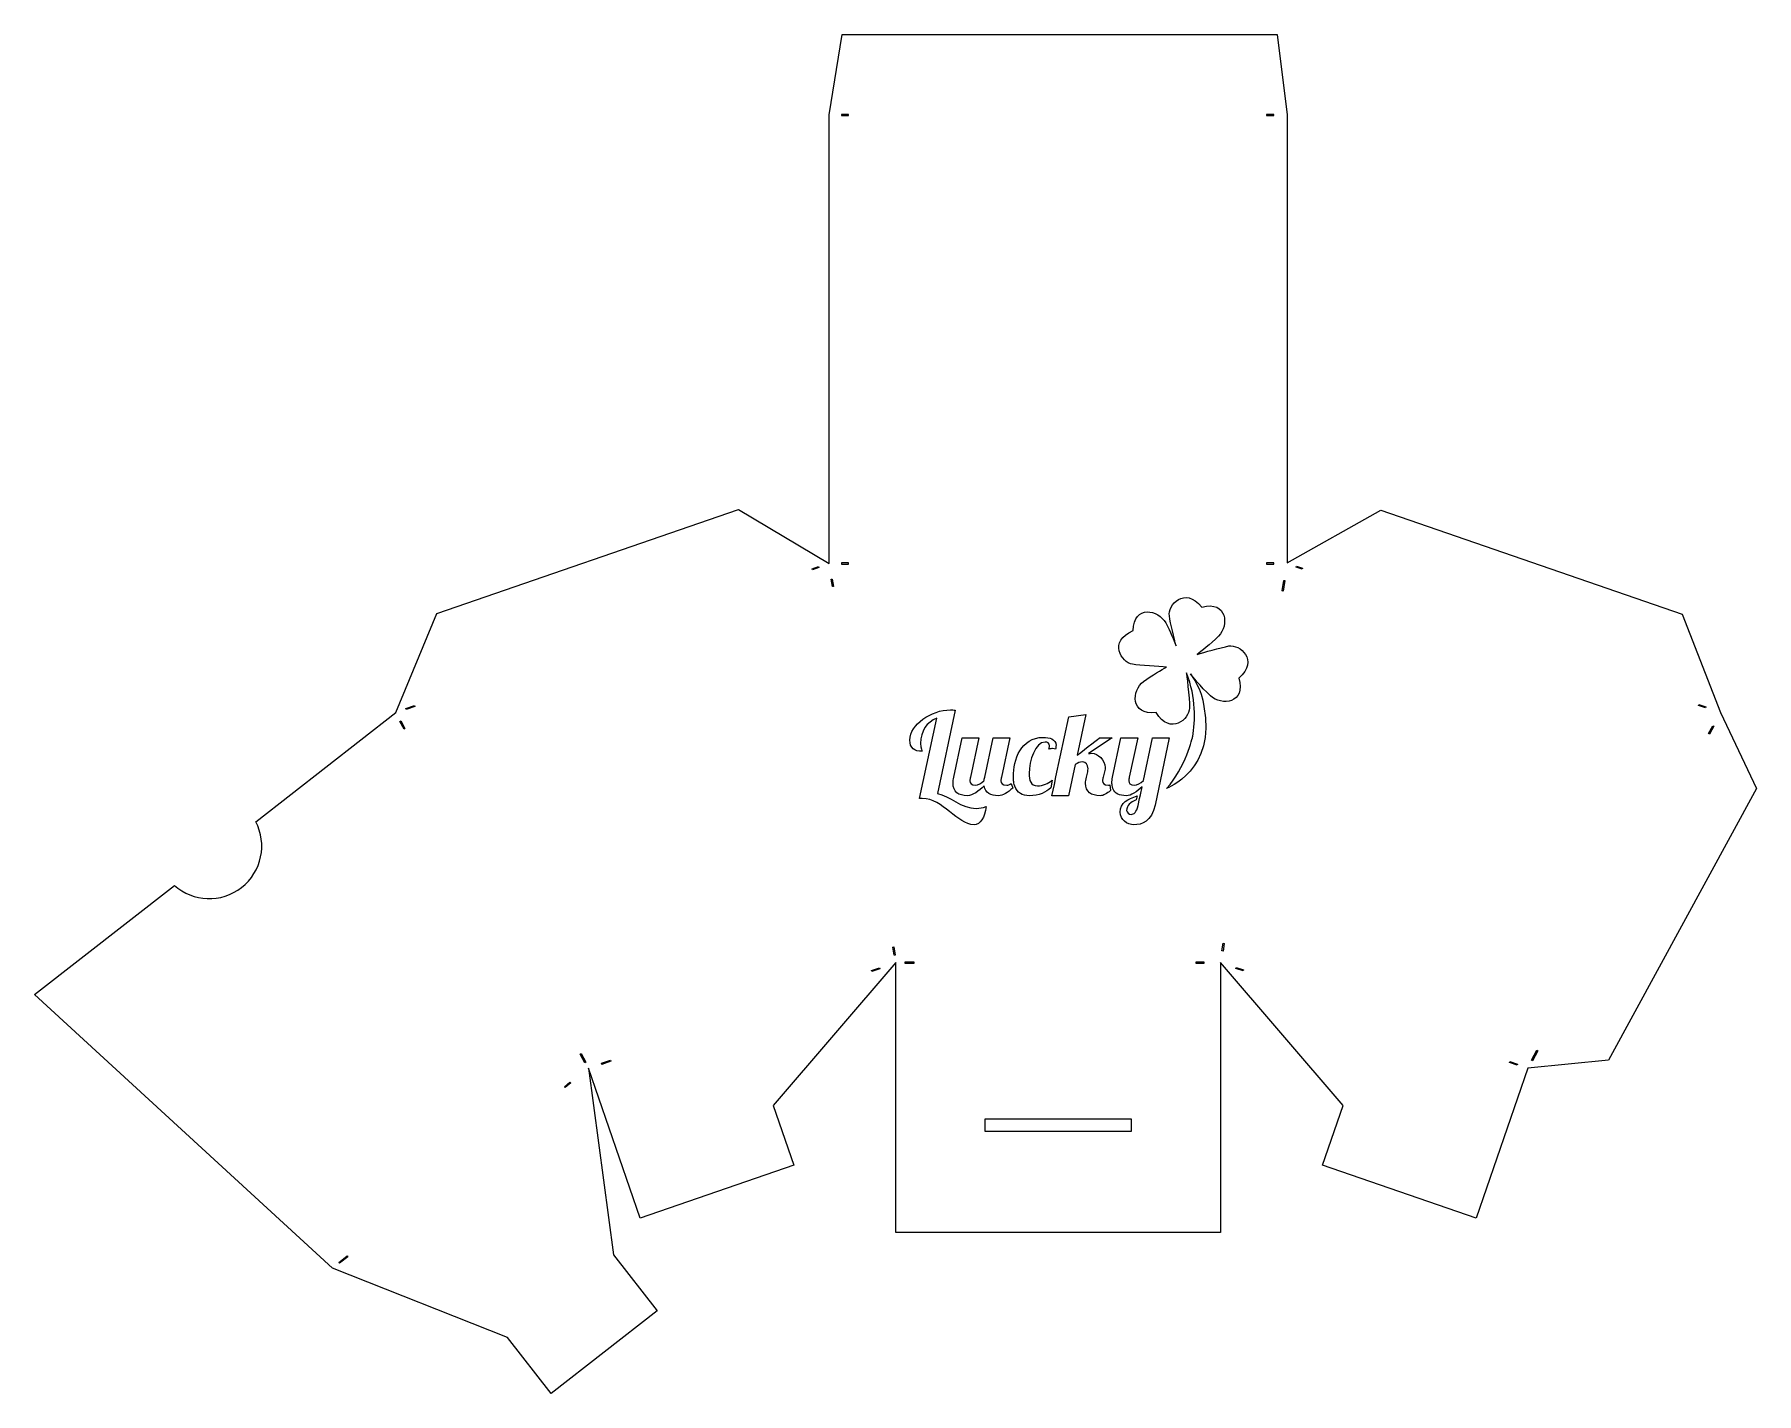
# Model space of a CAD drawing. Header units: centimetres. Extents: x -9.4 to 9.4, y -7.4 to 7.4.
import ezdxf

# ---------------------------------------------------------------- set-up
doc = ezdxf.new("R2010")
doc.units = ezdxf.units.CM
doc.header["$MEASUREMENT"] = 0
doc.layers.add('Layer 1', color=7, linetype='Continuous')

msp = doc.modelspace()

# ---------------------------------------------------------------- linework, layer by layer
at = {"layer": 'Layer 1', "color": 2}
for points in [[(-0.57766, 6.56125), (-0.50184, 6.56125), (-0.50184, 6.57291), (-0.57766, 6.57291), (-0.57766, 6.56125)], [(4.07543, 6.56127), (4.15711, 6.56127), (4.15711, 6.57291), (4.07543, 6.57291), (4.07543, 6.56127)], [(-0.57766, 1.65026), (-0.50184, 1.65026), (-0.50184, 1.66192), (-0.57766, 1.66192), (-0.57766, 1.65026)], [(4.07543, 1.65029), (4.15711, 1.65029), (4.15711, 1.66193), (4.07543, 1.66193), (4.07543, 1.65029)], [(0.11536, -2.71822), (0.21888, -2.71822), (0.21888, -2.70658), (0.11536, -2.70658), (0.11536, -2.71822)], [(3.30169, -2.71822), (3.39373, -2.71822), (3.39373, -2.70656), (3.30169, -2.70656), (3.30169, -2.71822)]]:
    msp.add_lwpolyline(points, close=True, dxfattribs=at)
at = {"layer": 'Layer 1', "color": 250}
for points, knots in [([(9.04764, 0.02442), (9.04764, 0.02442), (9.04584, 0.02503), (9.04584, 0.02503), (9.04584, 0.02503), (9.04584, 0.02503), (8.62827, 1.10046), (8.62827, 1.10046), (8.62827, 1.10046), (8.62827, 1.10046), (5.32691, 2.24002), (5.32691, 2.24002), (5.32691, 2.24002), (5.32691, 2.24002), (4.30366, 1.66191), (4.30366, 1.66191), (4.30366, 1.66191), (4.30366, 1.66191), (4.30371, 6.56707), (4.30371, 6.56707), (4.30371, 6.56707), (4.30371, 6.56707), (4.19301, 7.44737), (4.19301, 7.44737), (4.19301, 7.44737), (4.19301, 7.44737), (-0.56949, 7.44736), (-0.56949, 7.44736), (-0.56949, 7.44736), (-0.56949, 7.44736), (-0.71311, 6.56706), (-0.71311, 6.56706), (-0.71311, 6.56706), (-0.71311, 6.56706), (-0.71314, 1.6561), (-0.71314, 1.6561), (-0.71314, 1.6561), (-0.71314, 1.6561), (-1.70459, 2.24602), (-1.70459, 2.24602), (-1.70459, 2.24602), (-1.70459, 2.24602), (-5.0072, 1.11006), (-5.0072, 1.11006), (-5.0072, 1.11006), (-5.0072, 1.11006), (-5.45715, 0.02437), (-5.45715, 0.02437), (-5.45715, 0.02437), (-5.45715, 0.02437), (-6.98914, -1.17089), (-6.98914, -1.17089), (-6.98914, -1.17089), (-6.86283, -1.41235), (-6.92244, -1.71675), (-7.14493, -1.89032), (-7.14493, -1.89032), (-7.36742, -2.06397), (-7.67722, -2.04772), (-7.88068, -1.86645), (-7.88068, -1.86645), (-7.88068, -1.86645), (-9.41255, -3.06163), (-9.41255, -3.06163), (-9.41255, -3.06163), (-9.41255, -3.06163), (-6.1496, -6.05669), (-6.1496, -6.05669), (-6.1496, -6.05669), (-6.1496, -6.05669), (-4.23402, -6.81745), (-4.23402, -6.81745), (-4.23402, -6.81745), (-4.23402, -6.81745), (-3.75666, -7.4293), (-3.75666, -7.4293), (-3.75666, -7.4293), (-3.75666, -7.4293), (-2.59644, -6.52405), (-2.59644, -6.52405), (-2.59644, -6.52405), (-2.59644, -6.52405), (-3.0738, -5.9122), (-3.0738, -5.9122), (-3.0738, -5.9122), (-3.0738, -5.9122), (-3.34579, -3.86914), (-3.34579, -3.86914), (-3.34579, -3.86914), (-3.34579, -3.86914), (-2.78157, -5.50942), (-2.78157, -5.50942), (-2.78157, -5.50942), (-2.78157, -5.50942), (-1.10014, -4.93104), (-1.10014, -4.93104), (-1.10014, -4.93104), (-1.10014, -4.93104), (-1.32533, -4.27641), (-1.32533, -4.27641), (-1.32533, -4.27641), (-1.32533, -4.27641), (0.01703, -2.7124), (0.01703, -2.7124), (0.01703, -2.7124), (0.01703, -2.7124), (0.01704, -5.66605), (0.01704, -5.66605), (0.01704, -5.66605), (0.01704, -5.66605), (3.5733, -5.66605), (3.5733, -5.66605), (3.5733, -5.66605), (3.5733, -5.66605), (3.5733, -2.71243), (3.5733, -2.71243), (3.5733, -2.71243), (3.5733, -2.71243), (4.91574, -4.27641), (4.91574, -4.27641), (4.91574, -4.27641), (4.91574, -4.27641), (4.69058, -4.93104), (4.69058, -4.93104), (4.69058, -4.93104), (4.69058, -4.93104), (6.37206, -5.50926), (6.37206, -5.50926), (6.37206, -5.50926), (6.37206, -5.50926), (6.93618, -3.86898), (6.93618, -3.86898), (6.93618, -3.86898), (6.93618, -3.86898), (7.81907, -3.77995), (7.81907, -3.77995), (7.81907, -3.77995), (7.81907, -3.77995), (9.44123, -0.80471), (9.44123, -0.80471), (9.44123, -0.80471), (9.44123, -0.80471), (9.04764, 0.02442), (9.04764, 0.02442)], [0, 0, 0, 0, 0.02702703, 0.02702703, 0.02702703, 0.02702703, 0.05405405, 0.05405405, 0.05405405, 0.05405405, 0.08108108, 0.08108108, 0.08108108, 0.08108108, 0.10810811, 0.10810811, 0.10810811, 0.10810811, 0.13513514, 0.13513514, 0.13513514, 0.13513514, 0.16216216, 0.16216216, 0.16216216, 0.16216216, 0.18918919, 0.18918919, 0.18918919, 0.18918919, 0.21621622, 0.21621622, 0.21621622, 0.21621622, 0.24324324, 0.24324324, 0.24324324, 0.24324324, 0.27027027, 0.27027027, 0.27027027, 0.27027027, 0.2972973, 0.2972973, 0.2972973, 0.2972973, 0.32432432, 0.32432432, 0.32432432, 0.32432432, 0.35135135, 0.35135135, 0.35135135, 0.35135135, 0.37837838, 0.37837838, 0.37837838, 0.37837838, 0.40540541, 0.40540541, 0.40540541, 0.40540541, 0.43243243, 0.43243243, 0.43243243, 0.43243243, 0.45945946, 0.45945946, 0.45945946, 0.45945946, 0.48648649, 0.48648649, 0.48648649, 0.48648649, 0.51351351, 0.51351351, 0.51351351, 0.51351351, 0.54054054, 0.54054054, 0.54054054, 0.54054054, 0.56756757, 0.56756757, 0.56756757, 0.56756757, 0.59459459, 0.59459459, 0.59459459, 0.59459459, 0.62162162, 0.62162162, 0.62162162, 0.62162162, 0.64864865, 0.64864865, 0.64864865, 0.64864865, 0.67567568, 0.67567568, 0.67567568, 0.67567568, 0.7027027, 0.7027027, 0.7027027, 0.7027027, 0.72972973, 0.72972973, 0.72972973, 0.72972973, 0.75675676, 0.75675676, 0.75675676, 0.75675676, 0.78378378, 0.78378378, 0.78378378, 0.78378378, 0.81081081, 0.81081081, 0.81081081, 0.81081081, 0.83783784, 0.83783784, 0.83783784, 0.83783784, 0.86486486, 0.86486486, 0.86486486, 0.86486486, 0.89189189, 0.89189189, 0.89189189, 0.89189189, 0.91891892, 0.91891892, 0.91891892, 0.91891892, 0.94594595, 0.94594595, 0.94594595, 0.94594595, 1, 1, 1, 1]), ([(2.59665, -4.55615), (2.59665, -4.55615), (0.99372, -4.55615), (0.99372, -4.55615), (0.99372, -4.55615), (0.99372, -4.55615), (0.99372, -4.42484), (0.99372, -4.42484), (0.99372, -4.42484), (0.99372, -4.42484), (2.59665, -4.42484), (2.59665, -4.42484), (2.59665, -4.42484), (2.59665, -4.42484), (2.59665, -4.55615), (2.59665, -4.55615)], [0, 0, 0, 0, 0.2, 0.2, 0.2, 0.2, 0.4, 0.4, 0.4, 0.4, 0.6, 0.6, 0.6, 0.6, 1, 1, 1, 1])]:
    msp.add_open_spline(points, degree=3, knots=knots, dxfattribs=at)
at = {"layer": 'Layer 1', "color": 2}
for points, knots in [([(-0.82622, 1.61193), (-0.82622, 1.61193), (-0.82999, 1.62294), (-0.82999, 1.62294), (-0.82999, 1.62294), (-0.82999, 1.62294), (-0.8982, 1.59959), (-0.8982, 1.59959), (-0.8982, 1.59959), (-0.8982, 1.59959), (-0.89443, 1.58858), (-0.89443, 1.58858), (-0.89443, 1.58858), (-0.89443, 1.58858), (-0.82622, 1.61193), (-0.82622, 1.61193)], [0, 0, 0, 0, 0.2, 0.2, 0.2, 0.2, 0.4, 0.4, 0.4, 0.4, 0.6, 0.6, 0.6, 0.6, 1, 1, 1, 1]), ([(4.471, 1.60478), (4.471, 1.60478), (4.40483, 1.62754), (4.40483, 1.62754), (4.40483, 1.62754), (4.40483, 1.62754), (4.40105, 1.61654), (4.40105, 1.61654), (4.40105, 1.61654), (4.40105, 1.61654), (4.46722, 1.59377), (4.46722, 1.59377), (4.46722, 1.59377), (4.46722, 1.59377), (4.471, 1.60478), (4.471, 1.60478)], [0, 0, 0, 0, 0.2, 0.2, 0.2, 0.2, 0.4, 0.4, 0.4, 0.4, 0.6, 0.6, 0.6, 0.6, 1, 1, 1, 1]), ([(-0.66478, 1.40578), (-0.66478, 1.40578), (-0.67818, 1.48597), (-0.67818, 1.48597), (-0.67818, 1.48597), (-0.67818, 1.48597), (-0.68971, 1.48404), (-0.68971, 1.48404), (-0.68971, 1.48404), (-0.68971, 1.48404), (-0.6763, 1.40385), (-0.6763, 1.40385), (-0.6763, 1.40385), (-0.6763, 1.40385), (-0.66478, 1.40578), (-0.66478, 1.40578)], [0, 0, 0, 0, 0.2, 0.2, 0.2, 0.2, 0.4, 0.4, 0.4, 0.4, 0.6, 0.6, 0.6, 0.6, 1, 1, 1, 1]), ([(3.66398, 0.7534), (3.57225, 0.73681), (3.38802, 0.68286), (3.31732, 0.66175), (3.31732, 0.66175), (3.35738, 0.69197), (3.45874, 0.77073), (3.55071, 0.86164), (3.55071, 0.86164), (3.6684, 0.978), (3.64625, 1.25269), (3.36825, 1.17911), (3.36825, 1.17911), (3.17518, 1.41287), (2.99551, 1.19753), (3.01236, 1.08198), (3.01236, 1.08198), (3.02461, 0.99811), (3.06501, 0.83666), (3.08634, 0.7544), (3.08634, 0.7544), (3.06393, 0.81211), (3.02329, 0.91098), (2.97281, 1.00589), (2.97281, 1.00589), (2.89508, 1.15199), (2.62552, 1.20946), (2.61636, 0.92202), (2.61636, 0.92202), (2.33707, 0.80404), (2.49193, 0.57018), (2.60747, 0.55319), (2.60747, 0.55319), (2.69616, 0.54017), (2.89346, 0.52779), (2.98043, 0.52274), (2.98043, 0.52274), (2.92807, 0.49454), (2.82499, 0.43614), (2.7309, 0.36632), (2.7309, 0.36632), (2.59805, 0.26766), (2.58144, -0.00746), (2.867, 0.02636), (2.867, 0.02636), (3.02525, -0.23216), (3.23347, -0.04423), (3.23302, 0.07256), (3.23302, 0.07256), (3.23252, 0.18929), (3.19979, 0.45951), (3.19979, 0.45951), (3.19979, 0.45951), (3.30906, 0.18625), (3.29679, -0.07122), (3.26861, -0.23576), (3.26861, -0.23576), (3.26795, -0.23862), (3.18752, -0.58311), (2.98281, -0.80464), (2.98281, -0.80464), (2.98281, -0.80464), (3.52931, -0.59977), (3.39098, 0.0928), (3.39098, 0.0928), (3.39098, 0.0928), (3.39087, 0.09251), (3.39087, 0.09251), (3.39087, 0.09251), (3.36555, 0.28404), (3.26107, 0.42538), (3.24339, 0.44808), (3.24339, 0.44808), (3.25961, 0.42755), (3.35303, 0.31103), (3.46233, 0.20781), (3.46233, 0.20781), (3.58269, 0.09417), (3.85645, 0.12574), (3.77332, 0.40109), (3.77332, 0.40109), (4.00029, 0.60206), (3.77888, 0.77422), (3.66398, 0.7534)], [0, 0, 0, 0, 0.04545455, 0.04545455, 0.04545455, 0.04545455, 0.09090909, 0.09090909, 0.09090909, 0.09090909, 0.13636364, 0.13636364, 0.13636364, 0.13636364, 0.18181818, 0.18181818, 0.18181818, 0.18181818, 0.22727273, 0.22727273, 0.22727273, 0.22727273, 0.27272727, 0.27272727, 0.27272727, 0.27272727, 0.31818182, 0.31818182, 0.31818182, 0.31818182, 0.36363636, 0.36363636, 0.36363636, 0.36363636, 0.40909091, 0.40909091, 0.40909091, 0.40909091, 0.45454545, 0.45454545, 0.45454545, 0.45454545, 0.5, 0.5, 0.5, 0.5, 0.54545455, 0.54545455, 0.54545455, 0.54545455, 0.59090909, 0.59090909, 0.59090909, 0.59090909, 0.63636364, 0.63636364, 0.63636364, 0.63636364, 0.68181818, 0.68181818, 0.68181818, 0.68181818, 0.72727273, 0.72727273, 0.72727273, 0.72727273, 0.77272727, 0.77272727, 0.77272727, 0.77272727, 0.81818182, 0.81818182, 0.81818182, 0.81818182, 0.86363636, 0.86363636, 0.86363636, 0.86363636, 0.90909091, 0.90909091, 0.90909091, 0.90909091, 1, 1, 1, 1]), ([(4.2773, 1.46941), (4.2773, 1.46941), (4.26579, 1.47134), (4.26579, 1.47134), (4.26579, 1.47134), (4.26579, 1.47134), (4.24643, 1.3557), (4.24643, 1.3557), (4.24643, 1.3557), (4.24643, 1.3557), (4.25794, 1.35378), (4.25794, 1.35378), (4.25794, 1.35378), (4.25794, 1.35378), (4.2773, 1.46941), (4.2773, 1.46941)], [0, 0, 0, 0, 0.2, 0.2, 0.2, 0.2, 0.4, 0.4, 0.4, 0.4, 0.6, 0.6, 0.6, 0.6, 1, 1, 1, 1]), ([(-5.24878, 0.08943), (-5.24878, 0.08943), (-5.25258, 0.10046), (-5.25258, 0.10046), (-5.25258, 0.10046), (-5.25258, 0.10046), (-5.34516, 0.06859), (-5.34516, 0.06859), (-5.34516, 0.06859), (-5.34516, 0.06859), (-5.34137, 0.05755), (-5.34137, 0.05755), (-5.34137, 0.05755), (-5.34137, 0.05755), (-5.24878, 0.08943), (-5.24878, 0.08943)], [0, 0, 0, 0, 0.2, 0.2, 0.2, 0.2, 0.4, 0.4, 0.4, 0.4, 0.6, 0.6, 0.6, 0.6, 1, 1, 1, 1]), ([(0.89924, -1.02399), (0.73665, -1.02402), (0.60457, -0.8894), (0.47249, -0.86021), (0.47249, -0.86021), (0.47249, -0.86021), (0.6681, 0.05176), (0.6681, 0.05176), (0.6681, 0.05176), (0.65159, 0.05303), (0.63508, 0.0543), (0.6173, 0.0543), (0.6173, 0.0543), (0.40518, 0.0543), (0.17145, -0.10702), (0.17145, -0.27593), (0.17145, -0.27593), (0.17145, -0.36734), (0.21971, -0.39909), (0.30739, -0.39909), (0.30739, -0.39909), (0.30609, -0.38763), (0.28958, -0.37753), (0.28958, -0.3127), (0.28958, -0.3127), (0.28958, -0.17678), (0.35692, -0.08153), (0.46741, -0.03581), (0.46741, -0.03581), (0.46741, -0.03581), (0.27818, -0.916), (0.27818, -0.916), (0.27818, -0.916), (0.28837, -0.91473), (0.29726, -0.91473), (0.30739, -0.91473), (0.30739, -0.91473), (0.53218, -0.91473), (0.69223, -1.20302), (0.87384, -1.20302), (0.87384, -1.20302), (0.94245, -1.20302), (0.99325, -1.12552), (1.00592, -1.0036), (1.00592, -1.0036), (0.96909, -1.01891), (0.93356, -1.02399), (0.89924, -1.02399)], [0, 0, 0, 0, 0.07692308, 0.07692308, 0.07692308, 0.07692308, 0.15384615, 0.15384615, 0.15384615, 0.15384615, 0.23076923, 0.23076923, 0.23076923, 0.23076923, 0.30769231, 0.30769231, 0.30769231, 0.30769231, 0.38461538, 0.38461538, 0.38461538, 0.38461538, 0.46153846, 0.46153846, 0.46153846, 0.46153846, 0.53846154, 0.53846154, 0.53846154, 0.53846154, 0.61538462, 0.61538462, 0.61538462, 0.61538462, 0.69230769, 0.69230769, 0.69230769, 0.69230769, 0.76923077, 0.76923077, 0.76923077, 0.76923077, 0.84615385, 0.84615385, 0.84615385, 0.84615385, 1, 1, 1, 1]), ([(1.75382, -0.76092), (1.75382, -0.76092), (1.72723, -0.88564), (1.72723, -0.88564), (1.72723, -0.88564), (1.72723, -0.88564), (1.91011, -0.88564), (1.91011, -0.88564), (1.91011, -0.88564), (1.91011, -0.88564), (1.98247, -0.54401), (1.98247, -0.54401), (1.98247, -0.54401), (2.00917, -0.52623), (2.032, -0.51604), (2.06375, -0.51604), (2.06375, -0.51604), (2.09804, -0.51604), (2.12217, -0.54525), (2.12217, -0.59097), (2.12217, -0.59097), (2.12217, -0.60116), (2.1209, -0.61256), (2.11833, -0.62399), (2.11833, -0.62399), (2.11833, -0.62399), (2.10439, -0.68244), (2.10439, -0.68244), (2.10439, -0.68244), (2.09804, -0.70657), (2.0955, -0.7294), (2.0955, -0.74975), (2.0955, -0.74975), (2.0955, -0.84246), (2.15646, -0.88564), (2.25425, -0.88564), (2.25425, -0.88564), (2.29113, -0.88564), (2.33114, -0.86201), (2.3699, -0.82963), (2.3699, -0.82963), (2.3699, -0.82963), (2.36268, -0.76695), (2.36268, -0.76695), (2.36268, -0.76695), (2.35667, -0.76886), (2.35061, -0.77005), (2.34448, -0.77005), (2.34448, -0.77005), (2.29492, -0.77005), (2.28098, -0.75097), (2.28098, -0.72306), (2.28098, -0.72306), (2.28098, -0.71039), (2.28352, -0.69636), (2.28733, -0.68245), (2.28733, -0.68245), (2.28733, -0.68245), (2.30511, -0.61009), (2.30511, -0.61009), (2.30511, -0.61009), (2.30765, -0.59988), (2.30892, -0.5885), (2.30892, -0.57831), (2.30892, -0.57831), (2.30892, -0.49449), (2.23015, -0.42086), (2.16163, -0.42086), (2.16163, -0.42086), (2.15017, -0.42086), (2.14004, -0.4221), (2.12861, -0.42467), (2.12861, -0.42467), (2.12861, -0.42467), (2.38645, -0.25065), (2.38645, -0.25065), (2.38645, -0.25065), (2.38645, -0.25065), (2.24922, -0.25064), (2.24922, -0.25064), (2.24922, -0.25064), (2.24922, -0.24937), (2.09933, -0.36494), (2.00408, -0.44117), (2.00408, -0.44117), (2.00408, -0.44117), (2.09933, 0.00338), (2.09933, 0.00338), (2.09933, 0.00338), (2.09933, 0.00338), (1.91137, -0.02202), (1.91137, -0.02202), (1.91137, -0.02202), (1.91137, -0.02202), (1.77125, -0.67922), (1.77125, -0.67922), (1.77125, -0.67922), (1.77125, -0.67922), (1.75382, -0.76092), (1.75382, -0.76092)], [0, 0, 0, 0, 0.03846154, 0.03846154, 0.03846154, 0.03846154, 0.07692308, 0.07692308, 0.07692308, 0.07692308, 0.11538462, 0.11538462, 0.11538462, 0.11538462, 0.15384615, 0.15384615, 0.15384615, 0.15384615, 0.19230769, 0.19230769, 0.19230769, 0.19230769, 0.23076923, 0.23076923, 0.23076923, 0.23076923, 0.26923077, 0.26923077, 0.26923077, 0.26923077, 0.30769231, 0.30769231, 0.30769231, 0.30769231, 0.34615385, 0.34615385, 0.34615385, 0.34615385, 0.38461538, 0.38461538, 0.38461538, 0.38461538, 0.42307692, 0.42307692, 0.42307692, 0.42307692, 0.46153846, 0.46153846, 0.46153846, 0.46153846, 0.5, 0.5, 0.5, 0.5, 0.53846154, 0.53846154, 0.53846154, 0.53846154, 0.57692308, 0.57692308, 0.57692308, 0.57692308, 0.61538462, 0.61538462, 0.61538462, 0.61538462, 0.65384615, 0.65384615, 0.65384615, 0.65384615, 0.69230769, 0.69230769, 0.69230769, 0.69230769, 0.73076923, 0.73076923, 0.73076923, 0.73076923, 0.76923077, 0.76923077, 0.76923077, 0.76923077, 0.80769231, 0.80769231, 0.80769231, 0.80769231, 0.84615385, 0.84615385, 0.84615385, 0.84615385, 0.88461538, 0.88461538, 0.88461538, 0.88461538, 0.92307692, 0.92307692, 0.92307692, 0.92307692, 1, 1, 1, 1]), ([(8.88607, 0.08713), (8.88607, 0.08713), (8.81092, 0.113), (8.81092, 0.113), (8.81092, 0.113), (8.81092, 0.113), (8.80712, 0.10196), (8.80712, 0.10196), (8.80712, 0.10196), (8.80712, 0.10196), (8.88228, 0.0761), (8.88228, 0.0761), (8.88228, 0.0761), (8.88228, 0.0761), (8.88607, 0.08713), (8.88607, 0.08713)], [0, 0, 0, 0, 0.2, 0.2, 0.2, 0.2, 0.4, 0.4, 0.4, 0.4, 0.6, 0.6, 0.6, 0.6, 1, 1, 1, 1]), ([(-5.35615, -0.1496), (-5.35615, -0.1496), (-5.40076, -0.06736), (-5.40076, -0.06736), (-5.40076, -0.06736), (-5.40076, -0.06736), (-5.41102, -0.07292), (-5.41102, -0.07292), (-5.41102, -0.07292), (-5.41102, -0.07292), (-5.36641, -0.15516), (-5.36641, -0.15516), (-5.36641, -0.15516), (-5.36641, -0.15516), (-5.35615, -0.1496), (-5.35615, -0.1496)], [0, 0, 0, 0, 0.2, 0.2, 0.2, 0.2, 0.4, 0.4, 0.4, 0.4, 0.6, 0.6, 0.6, 0.6, 1, 1, 1, 1]), ([(8.97338, -0.12517), (8.97338, -0.12517), (8.96313, -0.11959), (8.96313, -0.11959), (8.96313, -0.11959), (8.96313, -0.11959), (8.9162, -0.20586), (8.9162, -0.20586), (8.9162, -0.20586), (8.9162, -0.20586), (8.92645, -0.21143), (8.92645, -0.21143), (8.92645, -0.21143), (8.92645, -0.21143), (8.97338, -0.12517), (8.97338, -0.12517)], [0, 0, 0, 0, 0.2, 0.2, 0.2, 0.2, 0.4, 0.4, 0.4, 0.4, 0.6, 0.6, 0.6, 0.6, 1, 1, 1, 1]), ([(0.64394, -0.74718), (0.64394, -0.84246), (0.7049, -0.88561), (0.80269, -0.88561), (0.80269, -0.88561), (0.8573, -0.88561), (0.92588, -0.83478), (0.9856, -0.77896), (0.9856, -0.77896), (0.99703, -0.85259), (1.05545, -0.88561), (1.14181, -0.88561), (1.14181, -0.88561), (1.18867, -0.88561), (1.24539, -0.84764), (1.29842, -0.8016), (1.29842, -0.8016), (1.29842, -0.8016), (1.28106, -0.75337), (1.28106, -0.75337), (1.28106, -0.75337), (1.26392, -0.7635), (1.24725, -0.77001), (1.23198, -0.77001), (1.23198, -0.77001), (1.18118, -0.77001), (1.16851, -0.74966), (1.16851, -0.72175), (1.16851, -0.72175), (1.16851, -0.71032), (1.17108, -0.69632), (1.17359, -0.68241), (1.17359, -0.68241), (1.17359, -0.68241), (1.265, -0.25056), (1.265, -0.25056), (1.265, -0.25056), (1.265, -0.25056), (1.08215, -0.25056), (1.08215, -0.25056), (1.08215, -0.25056), (1.08215, -0.25056), (0.99068, -0.68241), (0.99068, -0.68241), (0.99068, -0.68241), (0.98684, -0.69765), (0.98436, -0.71162), (0.98309, -0.72432), (0.98309, -0.72432), (0.95134, -0.74972), (0.91959, -0.77007), (0.89289, -0.77007), (0.89289, -0.77007), (0.84209, -0.77007), (0.82942, -0.7497), (0.82942, -0.72181), (0.82942, -0.72181), (0.82942, -0.71033), (0.83199, -0.69638), (0.83447, -0.68244), (0.83447, -0.68244), (0.83447, -0.68244), (0.92591, -0.25059), (0.92591, -0.25059), (0.92591, -0.25059), (0.92591, -0.25059), (0.74303, -0.25059), (0.74303, -0.25059), (0.74303, -0.25059), (0.74303, -0.25059), (0.65159, -0.68244), (0.65159, -0.68244), (0.65159, -0.68244), (0.64648, -0.70657), (0.64394, -0.72816), (0.64394, -0.74718)], [0, 0, 0, 0, 0.05, 0.05, 0.05, 0.05, 0.1, 0.1, 0.1, 0.1, 0.15, 0.15, 0.15, 0.15, 0.2, 0.2, 0.2, 0.2, 0.25, 0.25, 0.25, 0.25, 0.3, 0.3, 0.3, 0.3, 0.35, 0.35, 0.35, 0.35, 0.4, 0.4, 0.4, 0.4, 0.45, 0.45, 0.45, 0.45, 0.5, 0.5, 0.5, 0.5, 0.55, 0.55, 0.55, 0.55, 0.6, 0.6, 0.6, 0.6, 0.65, 0.65, 0.65, 0.65, 0.7, 0.7, 0.7, 0.7, 0.75, 0.75, 0.75, 0.75, 0.8, 0.8, 0.8, 0.8, 0.85, 0.85, 0.85, 0.85, 0.9, 0.9, 0.9, 0.9, 1, 1, 1, 1]), ([(1.32093, -0.7815), (1.34673, -0.85482), (1.40343, -0.88559), (1.47955, -0.88559), (1.47955, -0.88559), (1.59036, -0.88559), (1.66283, -0.84688), (1.71551, -0.7996), (1.71551, -0.7996), (1.71551, -0.7996), (1.72974, -0.71655), (1.72974, -0.71655), (1.72974, -0.71655), (1.68381, -0.75298), (1.63092, -0.77764), (1.56975, -0.77764), (1.56975, -0.77764), (1.49228, -0.77764), (1.47704, -0.71665), (1.47704, -0.64172), (1.47704, -0.64172), (1.47704, -0.50456), (1.54562, -0.29752), (1.65233, -0.29752), (1.65233, -0.29752), (1.68027, -0.29752), (1.69927, -0.31019), (1.69927, -0.3407), (1.69927, -0.3407), (1.69927, -0.35089), (1.69673, -0.36229), (1.69297, -0.37631), (1.69297, -0.37631), (1.70948, -0.3712), (1.72218, -0.36866), (1.73358, -0.36866), (1.73358, -0.36866), (1.74882, -0.36866), (1.75901, -0.37252), (1.76533, -0.37631), (1.76533, -0.37631), (1.77038, -0.35977), (1.77165, -0.34834), (1.77165, -0.33435), (1.77165, -0.33435), (1.77165, -0.2645), (1.70053, -0.24672), (1.63195, -0.24672), (1.63195, -0.24672), (1.38554, -0.24672), (1.30553, -0.49186), (1.30553, -0.67725), (1.30553, -0.67725), (1.30553, -0.69797), (1.30699, -0.71675), (1.3095, -0.73406), (1.3095, -0.73406), (1.30953, -0.73409), (1.3112, -0.75864), (1.32093, -0.7815)], [0, 0, 0, 0, 0.0625, 0.0625, 0.0625, 0.0625, 0.125, 0.125, 0.125, 0.125, 0.1875, 0.1875, 0.1875, 0.1875, 0.25, 0.25, 0.25, 0.25, 0.3125, 0.3125, 0.3125, 0.3125, 0.375, 0.375, 0.375, 0.375, 0.4375, 0.4375, 0.4375, 0.4375, 0.5, 0.5, 0.5, 0.5, 0.5625, 0.5625, 0.5625, 0.5625, 0.625, 0.625, 0.625, 0.625, 0.6875, 0.6875, 0.6875, 0.6875, 0.75, 0.75, 0.75, 0.75, 0.8125, 0.8125, 0.8125, 0.8125, 0.875, 0.875, 0.875, 0.875, 1, 1, 1, 1]), ([(2.82705, -0.25056), (2.82705, -0.25056), (2.82705, -0.25056), (2.82705, -0.25056), (2.82705, -0.25056), (2.82705, -0.25056), (2.72802, -0.71924), (2.72802, -0.71924), (2.72802, -0.71924), (2.695, -0.74715), (2.66068, -0.77004), (2.6315, -0.77004), (2.6315, -0.77004), (2.58197, -0.77004), (2.56803, -0.75096), (2.56803, -0.72305), (2.56803, -0.72305), (2.56803, -0.71038), (2.5706, -0.69635), (2.57435, -0.68244), (2.57435, -0.68244), (2.57435, -0.68244), (2.66709, -0.25059), (2.66709, -0.25059), (2.66709, -0.25059), (2.66709, -0.25059), (2.48036, -0.25059), (2.48036, -0.25059), (2.48036, -0.25059), (2.48036, -0.25059), (2.39146, -0.68244), (2.39146, -0.68244), (2.39146, -0.68244), (2.38641, -0.70657), (2.38384, -0.72692), (2.38384, -0.74716), (2.38384, -0.74716), (2.38384, -0.75047), (2.38445, -0.75322), (2.38458, -0.75639), (2.38458, -0.75639), (2.38458, -0.75639), (2.38638, -0.7806), (2.39426, -0.8082), (2.39426, -0.8082), (2.41516, -0.86106), (2.46662, -0.88567), (2.54132, -0.88567), (2.54132, -0.88567), (2.59215, -0.88567), (2.65692, -0.83992), (2.71407, -0.78791), (2.71407, -0.78791), (2.71407, -0.78791), (2.69499, -0.87554), (2.69499, -0.87554), (2.69499, -0.87554), (2.69499, -0.87554), (2.6861, -0.91618), (2.6861, -0.91618), (2.6861, -0.91618), (2.6861, -0.91618), (2.67086, -0.99111), (2.67086, -0.99111), (2.67086, -0.99111), (2.65562, -1.06604), (2.62133, -1.09017), (2.59593, -1.09017), (2.59593, -1.09017), (2.56796, -1.09017), (2.54513, -1.06604), (2.54513, -1.04826), (2.54513, -1.04826), (2.54513, -0.98997), (2.58709, -0.95566), (2.64948, -0.92996), (2.64948, -0.92996), (2.64948, -0.92996), (2.66067, -0.88771), (2.66067, -0.88771), (2.66067, -0.88771), (2.55894, -0.92041), (2.47522, -0.96129), (2.47522, -1.06599), (2.47522, -1.06599), (2.47522, -1.14857), (2.54761, -1.20323), (2.62511, -1.20323), (2.62511, -1.20323), (2.70893, -1.20323), (2.81815, -1.16889), (2.85625, -0.98728), (2.85625, -0.98728), (2.85625, -0.98728), (3.01116, -0.2506), (3.01116, -0.2506), (3.01116, -0.2506), (3.01116, -0.2506), (2.82705, -0.25059), (2.82705, -0.25059), (2.82705, -0.25059), (2.82705, -0.25059), (2.82705, -0.25056), (2.82705, -0.25056)], [0, 0, 0, 0, 0.03703704, 0.03703704, 0.03703704, 0.03703704, 0.07407407, 0.07407407, 0.07407407, 0.07407407, 0.11111111, 0.11111111, 0.11111111, 0.11111111, 0.14814815, 0.14814815, 0.14814815, 0.14814815, 0.18518519, 0.18518519, 0.18518519, 0.18518519, 0.22222222, 0.22222222, 0.22222222, 0.22222222, 0.25925926, 0.25925926, 0.25925926, 0.25925926, 0.2962963, 0.2962963, 0.2962963, 0.2962963, 0.33333333, 0.33333333, 0.33333333, 0.33333333, 0.37037037, 0.37037037, 0.37037037, 0.37037037, 0.40740741, 0.40740741, 0.40740741, 0.40740741, 0.44444444, 0.44444444, 0.44444444, 0.44444444, 0.48148148, 0.48148148, 0.48148148, 0.48148148, 0.51851852, 0.51851852, 0.51851852, 0.51851852, 0.55555556, 0.55555556, 0.55555556, 0.55555556, 0.59259259, 0.59259259, 0.59259259, 0.59259259, 0.62962963, 0.62962963, 0.62962963, 0.62962963, 0.66666667, 0.66666667, 0.66666667, 0.66666667, 0.7037037, 0.7037037, 0.7037037, 0.7037037, 0.74074074, 0.74074074, 0.74074074, 0.74074074, 0.77777778, 0.77777778, 0.77777778, 0.77777778, 0.81481481, 0.81481481, 0.81481481, 0.81481481, 0.85185185, 0.85185185, 0.85185185, 0.85185185, 0.88888889, 0.88888889, 0.88888889, 0.88888889, 0.92592593, 0.92592593, 0.92592593, 0.92592593, 1, 1, 1, 1]), ([(0.00993, -2.62989), (0.00993, -2.62989), (-0.00505, -2.54034), (-0.00505, -2.54034), (-0.00505, -2.54034), (-0.00505, -2.54034), (-0.01656, -2.54226), (-0.01656, -2.54226), (-0.01656, -2.54226), (-0.01656, -2.54226), (-0.00158, -2.63182), (-0.00158, -2.63182), (-0.00158, -2.63182), (-0.00158, -2.63182), (0.00993, -2.62989), (0.00993, -2.62989)], [0, 0, 0, 0, 0.2, 0.2, 0.2, 0.2, 0.4, 0.4, 0.4, 0.4, 0.6, 0.6, 0.6, 0.6, 1, 1, 1, 1]), ([(3.61395, -2.50255), (3.61395, -2.50255), (3.60241, -2.50064), (3.60241, -2.50064), (3.60241, -2.50064), (3.60241, -2.50064), (3.58872, -2.58337), (3.58872, -2.58337), (3.58872, -2.58337), (3.58872, -2.58337), (3.60025, -2.58528), (3.60025, -2.58528), (3.60025, -2.58528), (3.60025, -2.58528), (3.61395, -2.50255), (3.61395, -2.50255)], [0, 0, 0, 0, 0.2, 0.2, 0.2, 0.2, 0.4, 0.4, 0.4, 0.4, 0.6, 0.6, 0.6, 0.6, 1, 1, 1, 1]), ([(-0.15682, -2.77871), (-0.15682, -2.77871), (-0.1606, -2.76765), (-0.1606, -2.76765), (-0.1606, -2.76765), (-0.1606, -2.76765), (-0.24972, -2.79805), (-0.24972, -2.79805), (-0.24972, -2.79805), (-0.24972, -2.79805), (-0.24594, -2.80912), (-0.24594, -2.80912), (-0.24594, -2.80912), (-0.24594, -2.80912), (-0.15682, -2.77871), (-0.15682, -2.77871)], [0, 0, 0, 0, 0.2, 0.2, 0.2, 0.2, 0.4, 0.4, 0.4, 0.4, 0.6, 0.6, 0.6, 0.6, 1, 1, 1, 1]), ([(3.82339, -2.79196), (3.82339, -2.79196), (3.74433, -2.76475), (3.74433, -2.76475), (3.74433, -2.76475), (3.74433, -2.76475), (3.74053, -2.77581), (3.74053, -2.77581), (3.74053, -2.77581), (3.74053, -2.77581), (3.81959, -2.80301), (3.81959, -2.80301), (3.81959, -2.80301), (3.81959, -2.80301), (3.82339, -2.79196), (3.82339, -2.79196)], [0, 0, 0, 0, 0.2, 0.2, 0.2, 0.2, 0.4, 0.4, 0.4, 0.4, 0.6, 0.6, 0.6, 0.6, 1, 1, 1, 1]), ([(-3.37512, -3.80229), (-3.37512, -3.80229), (-3.42675, -3.70711), (-3.42675, -3.70711), (-3.42675, -3.70711), (-3.42675, -3.70711), (-3.43698, -3.71266), (-3.43698, -3.71266), (-3.43698, -3.71266), (-3.43698, -3.71266), (-3.38535, -3.80784), (-3.38535, -3.80784), (-3.38535, -3.80784), (-3.38535, -3.80784), (-3.37512, -3.80229), (-3.37512, -3.80229)], [0, 0, 0, 0, 0.2, 0.2, 0.2, 0.2, 0.4, 0.4, 0.4, 0.4, 0.6, 0.6, 0.6, 0.6, 1, 1, 1, 1]), ([(7.04675, -3.67758), (7.04675, -3.67758), (7.0365, -3.672), (7.0365, -3.672), (7.0365, -3.672), (7.0365, -3.672), (6.97772, -3.78004), (6.97772, -3.78004), (6.97772, -3.78004), (6.97772, -3.78004), (6.98797, -3.78562), (6.98797, -3.78562), (6.98797, -3.78562), (6.98797, -3.78562), (7.04675, -3.67758), (7.04675, -3.67758)], [0, 0, 0, 0, 0.2, 0.2, 0.2, 0.2, 0.4, 0.4, 0.4, 0.4, 0.6, 0.6, 0.6, 0.6, 1, 1, 1, 1]), ([(-3.10279, -3.79156), (-3.10279, -3.79156), (-3.10659, -3.78055), (-3.10659, -3.78055), (-3.10659, -3.78055), (-3.10659, -3.78055), (-3.20564, -3.81473), (-3.20564, -3.81473), (-3.20564, -3.81473), (-3.20564, -3.81473), (-3.20184, -3.82574), (-3.20184, -3.82574), (-3.20184, -3.82574), (-3.20184, -3.82574), (-3.10279, -3.79156), (-3.10279, -3.79156)], [0, 0, 0, 0, 0.2, 0.2, 0.2, 0.2, 0.4, 0.4, 0.4, 0.4, 0.6, 0.6, 0.6, 0.6, 1, 1, 1, 1]), ([(6.82253, -3.82295), (6.82253, -3.82295), (6.74025, -3.79463), (6.74025, -3.79463), (6.74025, -3.79463), (6.74025, -3.79463), (6.73644, -3.80569), (6.73644, -3.80569), (6.73644, -3.80569), (6.73644, -3.80569), (6.81873, -3.834), (6.81873, -3.834), (6.81873, -3.834), (6.81873, -3.834), (6.82253, -3.82295), (6.82253, -3.82295)], [0, 0, 0, 0, 0.2, 0.2, 0.2, 0.2, 0.4, 0.4, 0.4, 0.4, 0.6, 0.6, 0.6, 0.6, 1, 1, 1, 1]), ([(-3.61027, -4.07056), (-3.61027, -4.07056), (-3.60201, -4.07882), (-3.60201, -4.07882), (-3.60201, -4.07882), (-3.60201, -4.07882), (-3.54116, -4.02889), (-3.54116, -4.02889), (-3.54116, -4.02889), (-3.54116, -4.02889), (-3.54941, -4.02063), (-3.54941, -4.02063), (-3.54941, -4.02063), (-3.54941, -4.02063), (-3.61027, -4.07056), (-3.61027, -4.07056)], [0, 0, 0, 0, 0.2, 0.2, 0.2, 0.2, 0.4, 0.4, 0.4, 0.4, 0.6, 0.6, 0.6, 0.6, 1, 1, 1, 1]), ([(-5.98036, -5.93217), (-5.98036, -5.93217), (-5.98753, -5.92294), (-5.98753, -5.92294), (-5.98753, -5.92294), (-5.98753, -5.92294), (-6.07834, -5.99352), (-6.07834, -5.99352), (-6.07834, -5.99352), (-6.07834, -5.99352), (-6.07116, -6.00275), (-6.07116, -6.00275), (-6.07116, -6.00275), (-6.07116, -6.00275), (-5.98036, -5.93217), (-5.98036, -5.93217)], [0, 0, 0, 0, 0.2, 0.2, 0.2, 0.2, 0.4, 0.4, 0.4, 0.4, 0.6, 0.6, 0.6, 0.6, 1, 1, 1, 1])]:
    msp.add_open_spline(points, degree=3, knots=knots, dxfattribs=at)

doc.saveas('drawing.dxf')
